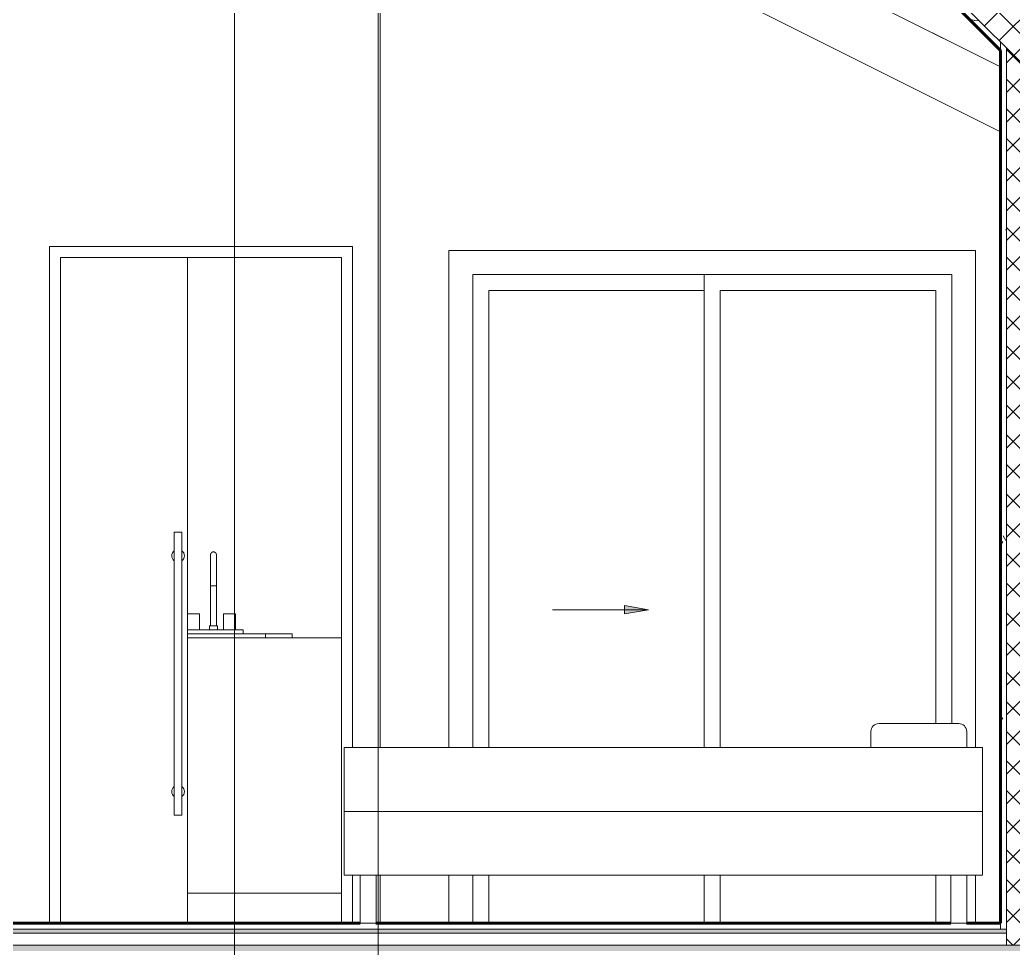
# Model space of a CAD drawing. Header units: inches. Extents: x -9046 to -7171, y -279 to 479.
# Drawn here: x -7429.2 to -7304.7, y 146.9 to 263.1 of the extents above; entities that cross this region are included whole.
import ezdxf

# ---------------------------------------------------------------- set-up
doc = ezdxf.new("R2010")
doc.units = ezdxf.units.IN
doc.header["$MEASUREMENT"] = 0
doc.linetypes.add('Grid Line 1_2_', pattern=[0.875, 0.5, -0.125, 0.125, -0.125])
for name, color, linetype, lineweight in [('A-DETL-GENF', 92, 'Continuous', 9), ('A-DETL-GENF-1', 92, 'Continuous', 18), ('A-DOOR', 31, 'Continuous', 18), ('A-DOOR-1', 31, 'Continuous', 9), ('A-FLOR-1', 192, 'Continuous', 60), ('A-FLOR-LEVL-1', 51, 'Grid Line 1_2_', 9), ('A-FLOR-MCUT', 51, 'Continuous', 18), ('A-FLOR-PATT-1', 8, 'Continuous', 9), ('A-ROOF', 132, 'Continuous', 18), ('A-ROOF-1', 132, 'Continuous', 60), ('A-ROOF-PATT-1', 132, 'Continuous', 9), ('A-WALL', 113, 'Continuous', 18), ('A-WALL-PATT-1', 111, 'Continuous', 9), ('G-ANNO-SYMB-1', 111, 'Continuous', 9), ('I-FURN', 30, 'Continuous', 9), ('I-WALL', 2, 'Continuous', 18), ('I-WALL-1', 2, 'Continuous', 60), ('P-SANR-FIXT', 6, 'Continuous', 9), ('Q-CASE', 31, 'Continuous', 9), ('S-BEAM', 12, 'Continuous', 9)]:
    doc.layers.add(name, color=color, linetype=linetype, lineweight=lineweight)
pattern_1 = [(0, (-7549.7363, 124.937), (0, 2.399), []), (315, (-7549.7363, 124.937), (2.398506, 0), [3.393, -3.393]), (45, (-7549.7363, 124.937), (2.398506, 0), [3.393, -3.393])]
pattern_2 = [(45, (-7549.7363, 124.937), (-1.856155, 1.856155), []), (135, (-7549.7363, 124.937), (-1.856155, -1.856155), [])]

# ---------------------------------------------------------------- blocks, each defined once
blk = doc.blocks.new('Bed-Standard - King 78_ x 80_-1391540-BUILDING SECTION - EAST_WEST - LOOKING NORTH')
at = {"layer": 'I-FURN'}
for p, q in [((8864.57, 175), (8854.57, 175)), ((8853.57, 174), (8853.57, 172)), ((8865.57, 172), (8865.57, 174)), ((8787.57, 172), (8787.57, 164)), ((8787.57, 172), (8788.57, 172)), ((8788.57, 172), (8866.57, 172)), ((8866.57, 172), (8867.57, 172)), ((8867.57, 164), (8867.57, 172)), ((8787.57, 164), (8787.57, 156)), ((8787.57, 164), (8788.57, 164)), ((8788.57, 164), (8787.57, 164)), ((8788.57, 164), (8866.57, 164)), ((8866.57, 164), (8788.57, 164)), ((8866.57, 164), (8867.57, 164)), ((8867.57, 164), (8866.57, 164)), ((8867.57, 156), (8867.57, 164)), ((8788.57, 156), (8787.57, 156)), ((8866.57, 156), (8788.57, 156)), ((8789.57, 156), (8789.57, 150)), ((8789.57, 156), (8789.57, 150)), ((8791.57, 150), (8791.57, 156)), ((8791.57, 150), (8791.57, 156)), ((8863.57, 156), (8863.57, 150)), ((8863.57, 156), (8863.57, 150)), ((8865.57, 150), (8865.57, 156)), ((8865.57, 150), (8865.57, 156)), ((8867.57, 156), (8866.57, 156)), ((8790.57, 150), (8789.59, 150)), ((8791.54, 150), (8790.57, 150)), ((8864.57, 150), (8863.59, 150)), ((8865.54, 150), (8864.57, 150))]:
    blk.add_line(p, q, dxfattribs=at)
for centre, start, end in [((8854.57, 174), 90, 180), ((8864.57, 174), 0, 90)]:
    blk.add_arc(centre, 1, start, end, dxfattribs=at)
blk = doc.blocks.new('Truss - Truss-2014843-BUILDING SECTION - EAST_WEST - LOOKING NORTH')
at = {"layer": 'S-BEAM'}
for p, q in [((8869.82, 257.23), (8757.71, 313.29)), ((8749.6, 309.23), (8869.82, 249.12)), ((8855.56, 264.36), (8869.82, 257.23))]:
    blk.add_line(p, q, dxfattribs=at)
blk = doc.blocks.new('OD_CW_Base Cabinet - OD_CW_Base Cabinet-2143114-BUILDING SECTION - EAST_WEST - LOOKING NORTH')
at = {"layer": 'Q-CASE'}
for p, q in [((8787.24, 185.75), (8767.95, 185.75)), ((8767.95, 153.75), (8787.24, 153.75))]:
    blk.add_line(p, q, dxfattribs=at)
blk = doc.blocks.new('Sliding_Door_Pocket_door_-_Wood_8628 - 3X7-2102463-BUILDING SECTION - EAST_WEST - LOOKING NORTH')
at = {"layer": 'A-DOOR'}
for p, q in [((8788.62, 234.73), (8750.65, 234.73)), ((8750.65, 234.73), (8750.65, 150)), ((8788.62, 234.73), (8788.62, 172)), ((8752.03, 150), (8752.03, 233.36)), ((8752.03, 233.36), (8787.24, 233.36)), ((8767.95, 233.36), (8767.95, 150)), ((8787.24, 233.36), (8787.24, 150)), ((8788.62, 156), (8788.62, 150))]:
    blk.add_line(p, q, dxfattribs=at)
at = {"layer": 'A-DOOR-1'}
for p, q in [((8766.29, 198.96), (8766.29, 163.53)), ((8766.29, 198.96), (8767.24, 198.96)), ((8767.24, 163.53), (8767.24, 198.96)), ((8767.24, 163.53), (8766.29, 163.53))]:
    blk.add_line(p, q, dxfattribs=at)
for centre, start, end in [((8766.77, 196.01), 127.2426, 180), ((8766.77, 196.01), 0, 52.7574), ((8766.77, 196.01), 180, 232.7574), ((8766.77, 196.01), 307.2426, 0), ((8766.77, 166.48), 127.0932, 180), ((8766.77, 166.48), 0, 52.9068), ((8766.77, 166.48), 180, 232.8547), ((8766.77, 166.48), 307.1453, 0)]:
    blk.add_arc(centre, 0.787, start, end, dxfattribs=at)
blk = doc.blocks.new('M_Sink Vanity-Square - 500 x 440mm-1093262-BUILDING SECTION - EAST_WEST - LOOKING NORTH')
at = {"layer": 'P-SANR-FIXT'}
for p, q in [((8770.82, 194.94), (8770.82, 187.25)), ((8771.57, 187.25), (8771.57, 194.94)), ((8770.82, 193.63), (8770.82, 192.25)), ((8771.57, 192.25), (8771.57, 193.63)), ((8771.19, 192.25), (8770.83, 192.25)), ((8771.56, 192.25), (8771.19, 192.25)), ((8767.94, 188.75), (8769.44, 188.75)), ((8769.44, 186.74), (8769.44, 188.75)), ((8772.44, 188.75), (8772.44, 186.74)), ((8772.44, 188.75), (8773.94, 188.75)), ((8773.94, 186.74), (8773.94, 188.75)), ((8767.95, 186.74), (8768.69, 186.74)), ((8768.69, 186.74), (8773.19, 186.74)), ((8770.69, 187.25), (8770.69, 186.74)), ((8770.69, 187.25), (8771.69, 187.25)), ((8771.69, 186.74), (8771.69, 187.25)), ((8773.19, 186.74), (8774.19, 186.74)), ((8774.19, 186.74), (8774.93, 186.74)), ((8774.94, 186.25), (8774.94, 186.74)), ((8767.95, 186.25), (8777.72, 186.25)), ((8777.72, 186.25), (8781.04, 186.25)), ((8777.72, 185.75), (8777.72, 186.25)), ((8781.04, 185.75), (8781.04, 186.25)), ((8781.07, 185.75), (8781.07, 186.25))]:
    blk.add_line(p, q, dxfattribs=at)
at = {"layer": 'P-SANR-FIXT', "flags": 128}
for points in [[(8770.82, 196.12), (8770.82, 196.14), (8770.82, 196.15), (8770.82, 196.17), (8770.82, 196.18)], [(8770.82, 196.06), (8770.82, 196.08), (8770.82, 196.09), (8770.82, 196.1), (8770.82, 196.11), (8770.82, 196.11), (8770.82, 196.12), (8770.82, 196.12), (8770.82, 196.12), (8770.82, 196.12)], [(8770.82, 196.12), (8770.82, 196.12), (8770.82, 196.12), (8770.82, 196.11), (8770.82, 196.09), (8770.82, 196.08), (8770.82, 196.05), (8770.82, 196.03), (8770.82, 196), (8770.82, 195.96), (8770.82, 195.93), (8770.82, 195.89), (8770.82, 195.84), (8770.82, 195.79), (8770.82, 195.74), (8770.82, 195.69), (8770.82, 195.63), (8770.82, 195.57), (8770.82, 195.5), (8770.82, 195.44), (8770.82, 195.37), (8770.82, 195.29), (8770.82, 195.22), (8770.82, 195.14), (8770.82, 195.06), (8770.82, 194.98), (8770.82, 194.89), (8770.82, 194.8), (8770.82, 194.71), (8770.82, 194.62), (8770.82, 194.53), (8770.82, 194.44), (8770.82, 194.34), (8770.82, 194.25), (8770.82, 194.15), (8770.82, 194.05), (8770.82, 193.95), (8770.82, 193.85), (8770.82, 193.75), (8770.82, 193.65), (8770.82, 193.63)], [(8770.82, 194.94), (8770.82, 194.98), (8770.82, 195.03), (8770.82, 195.08), (8770.82, 195.13), (8770.82, 195.17), (8770.82, 195.22), (8770.82, 195.27), (8770.82, 195.31), (8770.82, 195.36), (8770.82, 195.4), (8770.82, 195.44), (8770.82, 195.49), (8770.82, 195.53), (8770.82, 195.57), (8770.82, 195.61), (8770.82, 195.65), (8770.82, 195.68), (8770.82, 195.72), (8770.82, 195.76), (8770.82, 195.79), (8770.82, 195.82), (8770.82, 195.85), (8770.82, 195.88), (8770.82, 195.91), (8770.82, 195.94), (8770.82, 195.96), (8770.82, 195.98)], [(8770.83, 196.23), (8770.84, 196.24), (8770.84, 196.26), (8770.85, 196.27), (8770.86, 196.28), (8770.86, 196.3), (8770.87, 196.31), (8770.88, 196.32), (8770.88, 196.34), (8770.89, 196.35)], [(8770.91, 196.37), (8770.92, 196.38), (8770.93, 196.39), (8770.94, 196.4), (8770.96, 196.41), (8770.97, 196.42), (8770.98, 196.43), (8770.99, 196.44), (8771, 196.45), (8771.02, 196.46)], [(8771.04, 196.47), (8771.06, 196.47), (8771.07, 196.48), (8771.09, 196.48), (8771.1, 196.49), (8771.12, 196.49), (8771.13, 196.49), (8771.15, 196.5), (8771.16, 196.5), (8771.18, 196.5)], [(8771.21, 196.5), (8771.22, 196.5), (8771.24, 196.5), (8771.25, 196.5), (8771.27, 196.49), (8771.28, 196.49), (8771.3, 196.49), (8771.31, 196.48), (8771.33, 196.48), (8771.34, 196.47)], [(8771.37, 196.46), (8771.38, 196.45), (8771.39, 196.44), (8771.41, 196.43), (8771.42, 196.43), (8771.43, 196.42), (8771.44, 196.41), (8771.45, 196.4), (8771.46, 196.39), (8771.47, 196.38)], [(8771.49, 196.35), (8771.5, 196.34), (8771.51, 196.33), (8771.52, 196.31), (8771.53, 196.3), (8771.53, 196.29), (8771.54, 196.27), (8771.54, 196.26), (8771.55, 196.25), (8771.55, 196.23), (8771.56, 196.22)], [(8771.57, 196.16), (8771.57, 196.14), (8771.57, 196.13), (8771.57, 196.12)], [(8771.57, 196.12), (8771.57, 196.12), (8771.57, 196.12), (8771.57, 196.12), (8771.57, 196.11), (8771.57, 196.1), (8771.57, 196.09), (8771.57, 196.08), (8771.57, 196.06), (8771.57, 196.05), (8771.57, 196.03), (8771.57, 196.01), (8771.57, 195.99), (8771.57, 195.97), (8771.57, 195.94), (8771.57, 195.92), (8771.57, 195.89), (8771.57, 195.86), (8771.57, 195.83), (8771.57, 195.8), (8771.57, 195.76), (8771.57, 195.73), (8771.57, 195.69), (8771.57, 195.66), (8771.57, 195.62), (8771.57, 195.58), (8771.57, 195.54), (8771.57, 195.5), (8771.57, 195.45), (8771.57, 195.41), (8771.57, 195.37), (8771.57, 195.32), (8771.57, 195.28), (8771.57, 195.23), (8771.57, 195.19), (8771.57, 195.14), (8771.57, 195.09), (8771.57, 195.05), (8771.57, 195), (8771.57, 194.95), (8771.57, 194.94)], [(8771.57, 193.63), (8771.57, 193.72), (8771.57, 193.82), (8771.57, 193.92), (8771.57, 194.02), (8771.57, 194.12), (8771.57, 194.22), (8771.57, 194.32), (8771.57, 194.41), (8771.57, 194.51), (8771.57, 194.6), (8771.57, 194.69), (8771.57, 194.78), (8771.57, 194.87), (8771.57, 194.95), (8771.57, 195.04), (8771.57, 195.12), (8771.57, 195.2), (8771.57, 195.27), (8771.57, 195.35), (8771.57, 195.42), (8771.57, 195.49), (8771.57, 195.55), (8771.57, 195.61), (8771.57, 195.67), (8771.57, 195.73), (8771.57, 195.78), (8771.57, 195.83), (8771.57, 195.88), (8771.57, 195.92), (8771.57, 195.96), (8771.57, 195.99), (8771.57, 196.02), (8771.57, 196.05), (8771.57, 196.07), (8771.57, 196.09), (8771.57, 196.1), (8771.57, 196.11), (8771.57, 196.12), (8771.57, 196.12), (8771.57, 196.12)]]:
    blk.add_lwpolyline(points, dxfattribs=at)
blk = doc.blocks.new('Door-Double-Sliding - 5x7-2406221-BUILDING SECTION - EAST_WEST - LOOKING NORTH')
at = {"layer": 'A-DETL-GENF-1'}
blk.add_hatch(color=256, dxfattribs=at).paths.add_polyline_path([(8822.68, 188.72), (8825.69, 189.25), (8822.68, 189.78)], flags=0)
at = {"layer": 'A-DETL-GENF'}
for p, q in [((8813.69, 189.25), (8825.69, 189.25)), ((8822.68, 189.78), (8825.69, 189.25)), ((8822.68, 188.72), (8822.68, 189.78)), ((8825.69, 189.25), (8822.68, 188.72))]:
    blk.add_line(p, q, dxfattribs=at)
at = {"layer": 'A-DOOR-1'}
for p, q in [((8866.69, 234.25), (8800.69, 234.25)), ((8800.69, 234.25), (8800.69, 172)), ((8866.69, 172), (8866.69, 234.25)), ((8803.69, 172), (8803.69, 231.25)), ((8803.69, 231.25), (8863.69, 231.25)), ((8832.69, 231.25), (8832.69, 172)), ((8863.69, 231.25), (8863.69, 175)), ((8805.69, 172), (8805.69, 229.25)), ((8805.69, 229.25), (8832.69, 229.25)), ((8834.69, 229.25), (8861.69, 229.25)), ((8834.69, 172), (8834.69, 229.25)), ((8861.69, 229.25), (8861.69, 175)), ((8800.69, 156), (8800.69, 150)), ((8803.69, 150), (8803.69, 156)), ((8805.69, 150), (8805.69, 156)), ((8832.69, 156), (8832.69, 150)), ((8834.69, 150), (8834.69, 156)), ((8861.69, 156), (8861.69, 150)), ((8866.69, 150), (8866.69, 156))]:
    blk.add_line(p, q, dxfattribs=at)

msp = doc.modelspace()

# ---------------------------------------------------------------- hatches: boundary and pattern name
at = {"layer": 'A-FLOR-PATT-1'}
h = msp.add_hatch(dxfattribs=at)
h.set_pattern_fill('FP_32', color=256, style=0, pattern_type=2)
h.set_pattern_definition(pattern_1)
h.paths.add_polyline_path([(-7305.54593, 148.75), (-7305.54593, 149.25), (-7475.5725, 149.25), (-7475.5725, 148.75), (-7310.52953, 148.75)], flags=0)
h.paths.add_polyline_path([(-7541.9505, 148.75), (-7505.65868, 148.75), (-7505.64278, 148.95123), (-7505.16278, 148.75), (-7493.28904, 148.75), (-7493.28904, 149.25), (-7505.39728, 149.25), (-7504.92314, 149.13839), (-7505.4588, 149.0825), (-7505.48007, 149.25), (-7547.48343, 149.25), (-7547.48343, 148.75)], flags=0)
h = msp.add_hatch(dxfattribs=at)
h.set_pattern_fill('FP_32', color=256, style=0, pattern_type=2)
h.set_pattern_definition(pattern_1)
h.paths.add_polyline_path([(-7300.04593, 146.5), (-7300.04593, 147.25), (-7553.48343, 147.25), (-7553.48343, 146.5), (-7301.27269, 146.5)], flags=0)
at = {"layer": 'A-ROOF-PATT-1'}
h = msp.add_hatch(dxfattribs=at)
h.set_pattern_fill('FP_31', color=256, style=0, pattern_type=2)
h.set_pattern_definition(pattern_2)
h.paths.add_polyline_path([(-7298.79593, 252.85575), (-7298.79593, 265.93722), (-7426.51468, 393.65597), (-7554.23343, 265.93722), (-7554.23343, 252.85575), (-7426.51468, 380.5745), (-7299.54593, 253.60575)], flags=0)
h = msp.add_hatch(dxfattribs=at)
h.set_pattern_fill('FP_45', color=256, style=0, pattern_type=2)
h.set_pattern_definition([(355.236, (-7549.7363, 129.017), (-263.999686, 24.001546), [2.89, -286.108]), (11.31, (-7546.8563, 128.777), (96.00039, 24.000414), [3.671, -118.705]), (45, (-7543.256, 129.497), (0, 24.0006), [2.715, -31.226]), (46.848, (-7541.3363, 131.417), (335.998039, 360.002359), [5.264, -521.098]), (12.995, (-7537.7363, 135.257), (-215.999946, -48.001379), [3.202, -316.998]), (0, (-7534.616, 135.977), (24, 24), [6, -18]), (350.538, (-7528.6163, 135.977), (-120.000217, 23.99977), [2.92, -143.067]), (354.289, (-7549.7363, 135.497), (-215.999717, 24.001433), [2.412, -238.785]), (0, (-7547.336, 135.257), (24, 24), [3.6, -20.4]), (28.301, (-7543.7363, 135.257), (263.999841, 144.000819), [3.544, -350.812]), (52.125, (-7540.6163, 136.937), (-96.000349, -120.000279), [5.473, -268.169]), (39.289, (-7537.2563, 141.257), (144.000322, 119.999016), [3.411, -337.693]), (6.34, (-7534.6163, 143.417), (192.000086, 23.999), [4.347, -212.983]), (348.111, (-7530.2963, 143.897), (-335.999111, 72.0018444), [4.66, -461.336]), (353.29, (-7549.7363, 142.937), (216.000198, -24.000742), [4.108, -406.706]), (3.367, (-7545.6563, 142.457), (384.000105, 24.003305), [4.087, -404.618]), (33.69, (-7541.576, 142.697), (-47.99962, -24.00016), [4.327, -82.207]), (47.49, (-7537.9763, 145.097), (239.998435, 264.0019564), [3.907, -386.785]), (14.931, (-7535.3363, 147.977), (264.000774, 71.9981694), [3.726, -368.854]), (0, (-7531.736, 148.937), (24, 24), [2.88, -21.12]), (347.005, (-7528.8563, 148.937), (215.999946, -48.001379), [3.202, -316.998]), (0, (-7542.296, 124.937), (24, 24), [0.063, -23.937]), (223.152, (-7538.9363, 128.537), (360.002359, 335.998039), [5.264, -521.098]), (206.565, (-7542.776, 148.937), (-23.99974, -23.9997), [2.147, -51.519]), (188.13, (-7544.6963, 147.977), (-144.000218, -23.999654), [3.394, -166.312]), (156.801, (-7548.0563, 147.497), (-119.99995, 48.00137), [1.828, -180.951]), (26.565, (-7538.936, 128.537), (23.99974, 23.9997), [2.683, -50.982]), (6.71, (-7536.5363, 129.737), (-216.000198, -24.000742), [4.108, -406.706]), (349.875, (-7532.4563, 130.217), (407.9992525, -72.0020701), [6.826, -675.804]), (349.695, (-7549.7363, 126.377), (144.000477, -24.000103), [2.683, -265.645]), (15.524, (-7547.0963, 125.897), (-264.000139, -71.9991673), [4.484, -443.873]), (42.879, (-7542.7763, 127.097), (-311.9990114, -288.0003535), [4.585, -453.934]), (34.695, (-7539.4163, 130.217), (240.0000585, 167.9992156), [3.795, -375.679]), (9.462, (-7536.2963, 132.377), (120.000217, 23.99977), [4.38, -141.607]), (353.418, (-7531.9763, 133.097), (-408.0001485, 48.0004238), [6.281, -621.859]), (351.87, (-7549.7363, 132.377), (-144.000218, 23.999654), [3.394, -166.312]), (11.31, (-7546.3763, 131.897), (96.00039, 24.000414), [3.671, -118.705]), (42.51, (-7542.7763, 132.617), (-264.0019564, -239.998435), [3.907, -386.785]), (45, (-7539.896, 135.257), (0, 24.0006), [4.412, -29.529]), (17.354, (-7536.7763, 138.377), (-311.999979, -95.999553), [4.023, -398.29]), (356.633, (-7532.9363, 139.577), (-384.000105, 24.003305), [4.087, -404.618]), (342.897, (-7528.8563, 139.337), (239.999665, -72.00063), [3.264, -323.171]), (351.254, (-7549.7363, 138.377), (168.000296, -23.999242), [3.157, -312.514]), (14.931, (-7546.6163, 137.897), (264.000774, 71.9981694), [3.726, -368.854]), (32.005, (-7543.0163, 138.857), (-120.000722, -71.999341), [4.528, -221.887]), (49.899, (-7539.1763, 141.257), (-264.0002635, -311.9996052), [5.961, -590.186]), (15.945, (-7535.3363, 145.817), (-96.00064, -23.999112), [3.494, -171.228]), (353.991, (-7531.9763, 146.777), (240.000235, -24.000218), [4.585, -453.934]), (336.801, (-7527.4163, 146.297), (119.99995, -48.00137), [1.828, -180.951]), (350.538, (-7549.7363, 145.577), (-120.000217, 23.99977), [2.92, -143.067]), (10.008, (-7546.8563, 145.097), (264.00047, 47.999892), [4.143, -410.161]), (37.405, (-7542.7763, 145.817), (312.0020274, 239.997904), [5.136, -508.486]), (29.055, (-7538.6963, 124.937), (167.999253, 96.001016), [2.471, -244.624]), (10.784, (-7536.5363, 126.137), (-384.0003557, -71.997667), [5.131, -507.931]), (352.875, (-7531.4963, 127.097), (-168.000466, 24.000177), [5.805, -187.689])])
h.paths.add_polyline_path([(-7546.73343, 259.29509), (-7438.42093, 367.60759), (-7438.42093, 368.66825), (-7546.73343, 260.35575)], flags=0)
h.paths.add_polyline_path([(-7306.29593, 259.29509), (-7306.29593, 260.35575), (-7426.51468, 380.5745), (-7431.67093, 375.41825), (-7431.67093, 374.35759), (-7426.51468, 379.51384), (-7377.43687, 330.43603)], flags=0)
at = {"layer": 'A-WALL-PATT-1'}
h = msp.add_hatch(dxfattribs=at)
h.set_pattern_fill('FP_30', color=256, style=0, pattern_type=2)
h.set_pattern_definition([(0, (-7549.7363, 124.937), (15.36, 3.84), [0.634, -10.886, 0.634, -10.886, -61.44]), (0, (-7549.7363, 124.937), (15.36, 3.84), [-23.04, 0.634, -22.406, 0.634, -10.886, -26.88]), (0, (-7549.7363, 124.937), (15.36, 3.84), [-57.6, 0.634, -7.046, 0.634, -18.566]), (120, (-7543.9763, 126.857), (-11.00554, 11.38215), [0.634, -10.886, 0.634, -10.886, -61.44]), (120, (-7543.9763, 126.857), (-11.00554, 11.38215), [-23.04, 0.634, -22.406, 0.634, -10.886, -26.88]), (120, (-7543.9763, 126.857), (-11.00554, 11.38215), [-57.6, 0.634, -7.046, 0.634, -18.566]), (240, (-7542.0563, 134.537), (-4.35446, -15.22215), [0.634, -10.886, 0.634, -10.886, -61.44]), (240, (-7542.0563, 134.537), (-4.35446, -15.22215), [-23.04, 0.634, -22.406, 0.634, -10.886, -26.88]), (240, (-7542.0563, 134.537), (-4.35446, -15.22215), [-57.6, 0.634, -7.046, 0.634, -18.566])])
h.paths.add_polyline_path([(-7306.29593, 133.875), (-7305.54593, 133.875), (-7305.54593, 134.625), (-7306.29593, 134.625), (-7306.29593, 134)], flags=0)
h.paths.add_polyline_path([(-7305.54593, 149.25), (-7305.54593, 259.60575), (-7306.29593, 260.35575), (-7306.29593, 149.25)], flags=0)
h = msp.add_hatch(dxfattribs=at)
h.set_pattern_fill('FP_31', color=256, style=0, pattern_type=2)
h.set_pattern_definition(pattern_2)
h.paths.add_polyline_path([(-7302.17093, 133.875), (-7302.17093, 134), (-7300.04593, 134), (-7300.04593, 134.625), (-7305.54593, 134.625), (-7305.54593, 133.875)], flags=0)
h.paths.add_polyline_path([(-7305.54593, 147.25), (-7300.04593, 147.25), (-7300.04593, 254.10575), (-7305.54593, 259.60575), (-7305.54593, 148.75)], flags=0)

# ---------------------------------------------------------------- linework, layer by layer
at = {"layer": 'A-FLOR-1'}
for p, q in [((-7386.52085, 150), (-7475.5725, 150)), ((-7312.52085, 150), (-7384.571, 150)), ((-7306.29593, 150), (-7310.571, 150))]:
    msp.add_line(p, q, dxfattribs=at)
at = {"layer": 'A-FLOR-LEVL-1'}
msp.add_line((-7197.39734, 147.25), (-7886.51809, 147.25), dxfattribs=at)
at = {"layer": 'A-FLOR-MCUT'}
for p, q in [((-7306.29593, 149.25), (-7306.29593, 150)), ((-7306.29593, 149.25), (-7475.5725, 149.25)), ((-7305.54593, 148.75), (-7475.5725, 148.75)), ((-7305.54593, 147.25), (-7475.5725, 147.25))]:
    msp.add_line(p, q, dxfattribs=at)
at = {"layer": 'A-ROOF'}
msp.add_line((-7426.51468, 380.5745), (-7298.79593, 252.85575), dxfattribs=at)
at = {"layer": 'A-ROOF-1'}
msp.add_line((-7426.51468, 379.51384), (-7306.29593, 259.29509), dxfattribs=at)
at = {"layer": 'A-WALL'}
for p, q in [((-7306.29593, 260.35575), (-7306.29593, 259.29509)), ((-7305.54593, 259.60575), (-7305.54593, 147.25)), ((-7306.29593, 149.25), (-7305.54593, 149.25)), ((-7305.54593, 147.25), (-7300.04593, 147.25))]:
    msp.add_line(p, q, dxfattribs=at)
at = {"layer": 'G-ANNO-SYMB-1'}
for p, q in [((-7402.26945, 435.98559), (-7402.26945, -196.89908)), ((-7384.26945, 405.76985), (-7384.26945, -196.89908))]:
    msp.add_line(p, q, dxfattribs=at)
at = {"layer": 'I-WALL'}
for p, q in [((-7384.04593, 288), (-7384.04593, 172)), ((-7384.04593, 156), (-7384.04593, 150))]:
    msp.add_line(p, q, dxfattribs=at)
at = {"layer": 'I-WALL-1'}
msp.add_line((-7306.29593, 259.29509), (-7306.29593, 150), dxfattribs=at)

# ---------------------------------------------------------------- block references
at = {"layer": 'A-DOOR'}
for name in ['Sliding_Door_Pocket_door_-_Wood_8628 - 3X7-2102463-BUILDING SECTION - EAST_WEST - LOOKING NORTH', 'Door-Double-Sliding - 5x7-2406221-BUILDING SECTION - EAST_WEST - LOOKING NORTH']:
    msp.add_blockref(name, (-16176.11531, 0), dxfattribs=at)
at = {"layer": 'I-FURN'}
msp.add_blockref('Bed-Standard - King 78_ x 80_-1391540-BUILDING SECTION - EAST_WEST - LOOKING NORTH', (-16176.11531, 0), dxfattribs=at)
at = {"layer": 'P-SANR-FIXT'}
msp.add_blockref('M_Sink Vanity-Square - 500 x 440mm-1093262-BUILDING SECTION - EAST_WEST - LOOKING NORTH', (-16176.11531, 0), dxfattribs=at)
at = {"layer": 'Q-CASE'}
msp.add_blockref('OD_CW_Base Cabinet - OD_CW_Base Cabinet-2143114-BUILDING SECTION - EAST_WEST - LOOKING NORTH', (-16176.11531, 0), dxfattribs=at)
at = {"layer": 'S-BEAM'}
msp.add_blockref('Truss - Truss-2014843-BUILDING SECTION - EAST_WEST - LOOKING NORTH', (-16176.11531, 0), dxfattribs=at)

doc.saveas('drawing.dxf')
